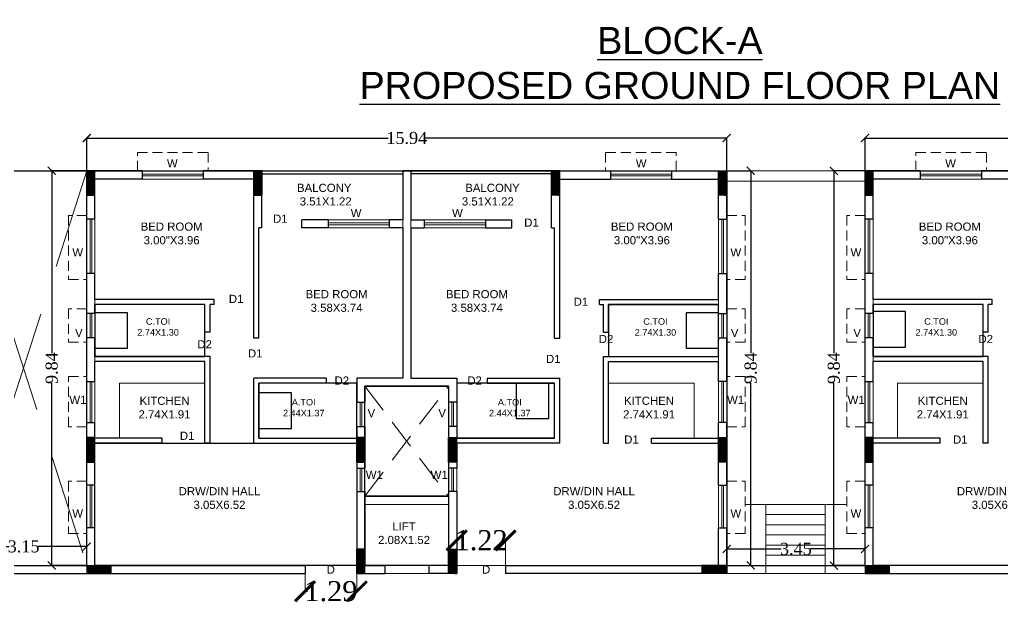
# Model space of a CAD drawing. Header units: metres. Extents: x 0 to 63445, y 32347 to 32804.
# Drawn here: x 63182.69 to 63207.17, y 32763.94 to 32778.59 of the extents above; entities that cross this region are included whole.
import ezdxf

# ---------------------------------------------------------------- set-up
doc = ezdxf.new("R2010")
doc.units = ezdxf.units.M
doc.header["$MEASUREMENT"] = 0
doc.header["$PDMODE"] = 34
doc.header["$PDSIZE"] = -10
for name, pattern in [('CONTINULUS', [0]), ('DASHED', [0.75, 0.5, -0.25]), ('DASHED2', [0.375, 0.25, -0.125])]:
    doc.linetypes.add(name, pattern=pattern)
doc.layers.get('0').update_dxf_attribs({"lineweight": 25})
doc.layers.add('BLK_1_FLR_1_BATH', color=3, linetype='Continuous', plot=False)
doc.layers.add('BLK_1_FLR_1_WATER_CLOSET', color=2, linetype='Continuous', plot=False)
for name, color, linetype, lineweight in [('BLK_1_FLR_1_BLT_UP_AREA', 14, 'DASHED', 9), ('BLK_1_FLR_1_BLT_UP_AREA_DEDUCT', 41, 'DASHED', 9), ('BLK_1_FLR_1_EXIT_WIDTH_DOOR', 7, 'Continuous', 0), ('BLK_1_FLR_1_LIFT_1', 1, 'DASHED', 9), ('BLK_1_FLR_1_UNITFA', 7, 'Continuous', 0), ('COLUMN', 1, 'Continuous', 30), ('DIM', 56, 'Continuous', 20), ('elev', 252, 'Continuous', 20), ('hatch', 251, 'Continuous', 20), ('STEPS', 114, 'Continuous', 20), ('TEXT-2', 65, 'Continuous', 18), ('wall', 7, 'Continuous', 30), ('window', 154, 'Continuous', 9)]:
    doc.layers.add(name, color=color, linetype=linetype, lineweight=lineweight)
doc.layers.add('BLK_1_FLR_1_CARPET_AREA', color=25, linetype='Continuous')
doc.layers.add('text', color=65, linetype='Continuous')
doc.styles.add('AutoDCRFont', font='arial.ttf')
doc.styles.get("Standard").update_dxf_attribs({"font": 'arial.ttf', "height": 0.4})
doc.styles.add('TNR', font='times.ttf', dxfattribs={"height": 0.5})
doc.dimstyles.new('ARCHANA', dxfattribs={"dimscale": 0, "dimtxt": 0.5, "dimasz": 0.5, "dimexe": 0, "dimexo": 0, "dimgap": 0, "dimtad": 0, "dimzin": 0, "dimdsep": 46, "dimtxsty": 'TNR', "dimblk": 'ARCHTICK', "dimcen": 0.09, "dimclrd": 36, "dimclre": 36, "dimclrt": 7, "dimadec": 0, "dimazin": 0, "dimtfac": 1, "dimtofl": 0, "dimtmove": 0, "dimatfit": 3, "dimldrblk": 'ARCHTICK', "dimfxl": 1, "dimfrac": 2, "dimtolj": 1, "dimtzin": 0, "dimlwd": -1, "dimlwe": -1, "dimarcsym": 0})

# ---------------------------------------------------------------- blocks, each defined once
blk = doc.blocks.new('A$C7D115503')
at = {"layer": 'COLUMN', "ltscale": 3}
h = blk.add_hatch(dxfattribs=at)
h.set_pattern_fill('ANSI31', color=256, style=0)
h.paths.add_polyline_path([(-14.36, -11.59), (-6.36, -11.59), (-6.36, 12.41), (-14.36, 12.41)])
at = {"layer": 'COLUMN', "ltscale": 0.05}
for p, q in [((-14.36, 12.41), (-6.36, 12.41)), ((-14.36, 12.41), (-14.36, -11.59)), ((-6.36, 12.41), (-6.36, -11.59)), ((-6.36, -11.59), (-14.36, -11.59))]:
    blk.add_line(p, q, dxfattribs=at)
blk = doc.blocks.new('_ArchTick')
at = {"color": 0, "linetype": 'ByBlock', "const_width": 0.15}
blk.add_lwpolyline([(-0.5, -0.5), (0.5, 0.5)], dxfattribs=at)
blk = doc.blocks.new('*D253')
at = {"layer": 'Defpoints', "color": 0, "ltscale": 0.5, "transparency": 16777216}
for p in [(63184.36, 32765.459), (63181.212, 32764.985), (63184.36, 32764.985)]:
    blk.add_point(p, dxfattribs=at)
at = {"layer": 'wall', "color": 36, "ltscale": 0.5, "transparency": 16777216}
for p, q in [((63181.212, 32764.985), (63181.212, 32765.459)), ((63181.212, 32765.459), (63182.422, 32765.459)), ((63184.36, 32765.459), (63183.15, 32765.459)), ((63184.36, 32764.985), (63184.36, 32765.459))]:
    blk.add_line(p, q, dxfattribs=at)
at = {"layer": 'wall', "color": 36, "ltscale": 0.5, "transparency": 16777216, "xscale": 0.2, "yscale": 0.2, "zscale": 0.2, "rotation": 180}
blk.add_blockref('_ArchTick', (63181.212, 32765.459), dxfattribs=at)
at = {"layer": 'wall', "color": 36, "ltscale": 0.5, "transparency": 16777216, "xscale": 0.2, "yscale": 0.2, "zscale": 0.2}
blk.add_blockref('_ArchTick', (63184.36, 32765.459), dxfattribs=at)
at = {"layer": 'wall', "color": 7, "ltscale": 0.5, "transparency": 16777216, "insert": (63182.786, 32765.459), "char_height": 0.5, "attachment_point": 5, "style": 'TNR'}
blk.add_mtext('\\A1;{\\H0.6x;3.15}', dxfattribs=at)
blk = doc.blocks.new('*D254')
at = {"layer": 'Defpoints', "color": 0, "ltscale": 0.5, "transparency": 16777216}
for p in [(63183.487, 32774.824), (63184.36, 32774.824), (63184.36, 32764.985)]:
    blk.add_point(p, dxfattribs=at)
at = {"layer": 'wall', "color": 36, "ltscale": 0.5, "transparency": 16777216}
for p, q in [((63184.36, 32774.824), (63183.487, 32774.824)), ((63183.487, 32774.824), (63183.487, 32770.276)), ((63183.487, 32764.985), (63183.487, 32769.533)), ((63184.36, 32764.985), (63183.487, 32764.985))]:
    blk.add_line(p, q, dxfattribs=at)
at = {"layer": 'wall', "color": 36, "ltscale": 0.5, "transparency": 16777216, "xscale": 0.2, "yscale": 0.2, "zscale": 0.2}
for p, rotation in [((63183.487, 32774.824), 90), ((63183.487, 32764.985), 270)]:
    blk.add_blockref('_ArchTick', p, dxfattribs=dict(at, rotation=rotation))
at = {"layer": 'wall', "color": 7, "ltscale": 0.5, "transparency": 16777216, "insert": (63183.487, 32769.905), "char_height": 0.5, "attachment_point": 5, "rotation": 90, "style": 'TNR'}
blk.add_mtext('\\A1;{\\H0.6x;9.84}', dxfattribs=at)
blk = doc.blocks.new('*D255')
at = {"layer": 'Defpoints', "color": 0, "ltscale": 0.5, "transparency": 16777216}
for p in [(63200.304, 32774.823), (63200.304, 32764.985), (63200.902, 32764.985)]:
    blk.add_point(p, dxfattribs=at)
at = {"layer": 'wall', "color": 36, "ltscale": 0.5, "transparency": 16777216}
for p, q in [((63200.304, 32774.823), (63200.902, 32774.823)), ((63200.902, 32774.823), (63200.902, 32770.275)), ((63200.902, 32764.985), (63200.902, 32769.533)), ((63200.304, 32764.985), (63200.902, 32764.985))]:
    blk.add_line(p, q, dxfattribs=at)
at = {"layer": 'wall', "color": 36, "ltscale": 0.5, "transparency": 16777216, "xscale": 0.2, "yscale": 0.2, "zscale": 0.2}
for p, rotation in [((63200.902, 32774.823), 90), ((63200.902, 32764.985), 270)]:
    blk.add_blockref('_ArchTick', p, dxfattribs=dict(at, rotation=rotation))
at = {"layer": 'wall', "color": 7, "ltscale": 0.5, "transparency": 16777216, "insert": (63200.902, 32769.904), "char_height": 0.5, "attachment_point": 5, "rotation": 90, "style": 'TNR'}
blk.add_mtext('\\A1;{\\H0.6x;9.84}', dxfattribs=at)
blk = doc.blocks.new('*D256')
at = {"layer": 'Defpoints', "color": 0, "ltscale": 0.5, "transparency": 16777216}
for p in [(63200.304, 32765.397), (63200.304, 32764.985), (63203.75, 32764.985)]:
    blk.add_point(p, dxfattribs=at)
at = {"layer": 'wall', "color": 36, "ltscale": 0.5, "transparency": 16777216}
for p, q in [((63200.304, 32764.985), (63200.304, 32765.397)), ((63200.304, 32765.397), (63201.663, 32765.397)), ((63203.75, 32765.397), (63202.391, 32765.397)), ((63203.75, 32764.985), (63203.75, 32765.397))]:
    blk.add_line(p, q, dxfattribs=at)
at = {"layer": 'wall', "color": 36, "ltscale": 0.5, "transparency": 16777216, "xscale": 0.2, "yscale": 0.2, "zscale": 0.2, "rotation": 180}
blk.add_blockref('_ArchTick', (63200.304, 32765.397), dxfattribs=at)
at = {"layer": 'wall', "color": 36, "ltscale": 0.5, "transparency": 16777216, "xscale": 0.2, "yscale": 0.2, "zscale": 0.2}
blk.add_blockref('_ArchTick', (63203.75, 32765.397), dxfattribs=at)
at = {"layer": 'wall', "color": 7, "ltscale": 0.5, "transparency": 16777216, "insert": (63202.027, 32765.397), "char_height": 0.5, "attachment_point": 5, "style": 'TNR'}
blk.add_mtext('\\A1;{\\H0.6x;3.45}', dxfattribs=at)
blk = doc.blocks.new('*D257')
at = {"layer": 'Defpoints', "color": 0, "ltscale": 0.5, "transparency": 16777216}
for p in [(63202.973, 32774.823), (63203.75, 32774.823), (63203.75, 32764.985)]:
    blk.add_point(p, dxfattribs=at)
at = {"layer": 'wall', "color": 36, "ltscale": 0.5, "transparency": 16777216}
for p, q in [((63203.75, 32774.823), (63202.973, 32774.823)), ((63202.973, 32774.823), (63202.973, 32770.275)), ((63202.973, 32764.985), (63202.973, 32769.533)), ((63203.75, 32764.985), (63202.973, 32764.985))]:
    blk.add_line(p, q, dxfattribs=at)
at = {"layer": 'wall', "color": 36, "ltscale": 0.5, "transparency": 16777216, "xscale": 0.2, "yscale": 0.2, "zscale": 0.2}
for p, rotation in [((63202.973, 32774.823), 90), ((63202.973, 32764.985), 270)]:
    blk.add_blockref('_ArchTick', p, dxfattribs=dict(at, rotation=rotation))
at = {"layer": 'wall', "color": 7, "ltscale": 0.5, "transparency": 16777216, "insert": (63202.973, 32769.904), "char_height": 0.5, "attachment_point": 5, "rotation": 90, "style": 'TNR'}
blk.add_mtext('\\A1;{\\H0.6x;9.84}', dxfattribs=at)
blk = doc.blocks.new('*D258')
at = {"layer": 'Defpoints', "color": 0, "ltscale": 0.5, "transparency": 16777216}
for p in [(63219.694, 32775.641), (63203.75, 32774.823), (63219.694, 32774.823)]:
    blk.add_point(p, dxfattribs=at)
at = {"layer": 'wall', "color": 36, "ltscale": 0.5, "transparency": 16777216}
for p, q in [((63203.75, 32774.823), (63203.75, 32775.641)), ((63203.75, 32775.641), (63211.257, 32775.641)), ((63219.694, 32775.641), (63212.187, 32775.641)), ((63219.694, 32774.823), (63219.694, 32775.641))]:
    blk.add_line(p, q, dxfattribs=at)
at = {"layer": 'wall', "color": 36, "ltscale": 0.5, "transparency": 16777216, "xscale": 0.2, "yscale": 0.2, "zscale": 0.2, "rotation": 180}
blk.add_blockref('_ArchTick', (63203.75, 32775.641), dxfattribs=at)
at = {"layer": 'wall', "color": 36, "ltscale": 0.5, "transparency": 16777216, "xscale": 0.2, "yscale": 0.2, "zscale": 0.2}
blk.add_blockref('_ArchTick', (63219.694, 32775.641), dxfattribs=at)
at = {"layer": 'wall', "color": 7, "ltscale": 0.5, "transparency": 16777216, "insert": (63211.722, 32775.641), "char_height": 0.5, "attachment_point": 5, "style": 'TNR'}
blk.add_mtext('\\A1;{\\H0.6x;15.94}', dxfattribs=at)
blk = doc.blocks.new('*D246')
at = {"layer": 'Defpoints', "color": 0, "ltscale": 0.5, "transparency": 16777216}
for p in [(63184.36, 32775.641), (63184.36, 32774.823), (63200.304, 32774.823)]:
    blk.add_point(p, dxfattribs=at)
at = {"layer": 'wall', "color": 36, "ltscale": 0.5, "transparency": 16777216}
for p, q in [((63184.36, 32774.823), (63184.36, 32775.641)), ((63184.36, 32775.641), (63191.867, 32775.641)), ((63200.304, 32775.641), (63192.797, 32775.641)), ((63200.304, 32774.823), (63200.304, 32775.641))]:
    blk.add_line(p, q, dxfattribs=at)
at = {"layer": 'wall', "color": 36, "ltscale": 0.5, "transparency": 16777216, "xscale": 0.2, "yscale": 0.2, "zscale": 0.2, "rotation": 180}
blk.add_blockref('_ArchTick', (63184.36, 32775.641), dxfattribs=at)
at = {"layer": 'wall', "color": 36, "ltscale": 0.5, "transparency": 16777216, "xscale": 0.2, "yscale": 0.2, "zscale": 0.2}
blk.add_blockref('_ArchTick', (63200.304, 32775.641), dxfattribs=at)
at = {"layer": 'wall', "color": 7, "ltscale": 0.5, "transparency": 16777216, "insert": (63192.332, 32775.641), "char_height": 0.5, "attachment_point": 5, "style": 'TNR'}
blk.add_mtext('\\A1;{\\H0.6x;15.94}', dxfattribs=at)
blk = doc.blocks.new('*D487')
at = {"layer": 'Defpoints', "color": 0, "ltscale": 3, "transparency": 16777216}
for p in [(0.832, 32781.665), (63266.619, 32781.665), (0, 32768.914)]:
    blk.add_point(p, dxfattribs=at)
at = {"layer": 'DIM', "ltscale": 3, "transparency": 16777216}
for p, q in [((5.832, 32781.665), (0.832, 32781.665)), ((0.832, 32781.665), (0.832, 32775.684)), ((0.832, 32768.914), (0.832, 32774.895)), ((0, 32768.914), (0.832, 32768.914))]:
    blk.add_line(p, q, dxfattribs=at)
at = {"layer": 'DIM', "ltscale": 3, "transparency": 16777216, "xscale": 0.05, "yscale": 0.05, "zscale": 0.05}
for p, rotation in [((0.832, 32781.665), 90), ((0.832, 32768.914), 270)]:
    blk.add_blockref('_ArchTick', p, dxfattribs=dict(at, rotation=rotation))
at = {"layer": 'DIM', "color": 7, "ltscale": 3, "transparency": 16777216, "insert": (0.832, 32775.289), "char_height": 0.4, "attachment_point": 5, "rotation": 90}
blk.add_mtext('\\A1;{\\H0.6x;12.75}', dxfattribs=at)
blk = doc.blocks.new('*D549')
at = {"layer": 'BLK_1_FLR_1_EXIT_WIDTH_DOOR', "color": 36, "ltscale": 0.5, "transparency": 16777216}
for p, q in [((63189.799, 32764.782), (63189.799, 32764.341)), ((63191.088, 32764.782), (63191.088, 32764.341)), ((63189.799, 32764.341), (63189.857, 32764.341)), ((63191.088, 32764.341), (63191.03, 32764.341))]:
    blk.add_line(p, q, dxfattribs=at)
at = {"layer": 'Defpoints', "color": 0, "ltscale": 0.5, "transparency": 16777216}
for p in [(63189.799, 32764.782), (63191.088, 32764.782), (63191.088, 32764.341)]:
    blk.add_point(p, dxfattribs=at)
at = {"layer": 'BLK_1_FLR_1_EXIT_WIDTH_DOOR', "color": 36, "ltscale": 0.5, "transparency": 16777216, "xscale": 0.5, "yscale": 0.5, "zscale": 0.5, "rotation": 180}
blk.add_blockref('_ArchTick', (63189.799, 32764.341), dxfattribs=at)
at = {"layer": 'BLK_1_FLR_1_EXIT_WIDTH_DOOR', "color": 36, "ltscale": 0.5, "transparency": 16777216, "xscale": 0.5, "yscale": 0.5, "zscale": 0.5}
blk.add_blockref('_ArchTick', (63191.088, 32764.341), dxfattribs=at)
at = {"layer": 'BLK_1_FLR_1_EXIT_WIDTH_DOOR', "color": 7, "ltscale": 0.5, "transparency": 16777216, "insert": (63190.443, 32764.341), "char_height": 0.5, "attachment_point": 5, "style": 'TNR'}
blk.add_mtext('\\A1;1.29', dxfattribs=at)
blk = doc.blocks.new('*D550')
at = {"layer": 'BLK_1_FLR_1_EXIT_WIDTH_DOOR', "color": 36, "ltscale": 0.5, "transparency": 16777216}
for p, q in [((63193.577, 32764.782), (63193.577, 32765.611)), ((63193.577, 32765.611), (63193.597, 32765.611)), ((63194.792, 32765.611), (63194.772, 32765.611)), ((63194.792, 32764.782), (63194.792, 32765.611))]:
    blk.add_line(p, q, dxfattribs=at)
at = {"layer": 'Defpoints', "color": 0, "ltscale": 0.5, "transparency": 16777216}
for p in [(63194.792, 32765.611), (63193.577, 32764.782), (63194.792, 32764.782)]:
    blk.add_point(p, dxfattribs=at)
at = {"layer": 'BLK_1_FLR_1_EXIT_WIDTH_DOOR', "color": 36, "ltscale": 0.5, "transparency": 16777216, "xscale": 0.5, "yscale": 0.5, "zscale": 0.5, "rotation": 180}
blk.add_blockref('_ArchTick', (63193.577, 32765.611), dxfattribs=at)
at = {"layer": 'BLK_1_FLR_1_EXIT_WIDTH_DOOR', "color": 36, "ltscale": 0.5, "transparency": 16777216, "xscale": 0.5, "yscale": 0.5, "zscale": 0.5}
blk.add_blockref('_ArchTick', (63194.792, 32765.611), dxfattribs=at)
at = {"layer": 'BLK_1_FLR_1_EXIT_WIDTH_DOOR', "color": 7, "ltscale": 0.5, "transparency": 16777216, "insert": (63194.184, 32765.611), "char_height": 0.5, "attachment_point": 5, "style": 'TNR'}
blk.add_mtext('\\A1;1.22', dxfattribs=at)

msp = doc.modelspace()

# ---------------------------------------------------------------- linework, layer by layer
at = {"layer": 'BLK_1_FLR_1_BATH', "color": 3}
for points in [[(63187.3028, 32771.4902), (63184.5633, 32771.4902), (63184.5633, 32770.1936), (63187.3028, 32770.1936)], [(63200.101, 32771.4902), (63197.3615, 32771.4902), (63197.3615, 32770.1936), (63200.101, 32770.1936)], [(63206.6926, 32771.4902), (63203.9532, 32771.4902), (63203.9532, 32770.1936), (63206.6926, 32770.1936)], [(63191.0875, 32769.532), (63188.649, 32769.532), (63188.649, 32768.1603), (63191.0875, 32768.1603)], [(63196.0152, 32769.532), (63193.5767, 32769.532), (63193.5767, 32768.1603), (63196.0152, 32768.1603)]]:
    msp.add_lwpolyline(points, close=True, dxfattribs=at)
at = {"layer": 'BLK_1_FLR_1_BLT_UP_AREA', "color": 14, "linetype": 'CONTINULUS', "ltscale": 0.05}
msp.add_lwpolyline([(63233.1569, 32774.8239), (63170.8973, 32774.8239), (63170.8973, 32773.2151), (63170.2876, 32773.2151), (63170.2876, 32771.3651), (63169.778, 32771.3651), (63169.778, 32771.3651), (63169.778, 32764.9344), (63170.8973, 32764.9344), (63170.8973, 32762.496), (63169.778, 32762.496), (63169.778, 32756.0653), (63170.2876, 32756.0653), (63170.2876, 32754.2153), (63170.8973, 32754.2153), (63170.8973, 32752.6065), (63233.1569, 32752.6065)], dxfattribs=at)
at = {"layer": 'BLK_1_FLR_1_BLT_UP_AREA_DEDUCT', "color": 14, "linetype": 'Continuous'}
for points in [[(63184.3601, 32764.782), (63181.2116, 32764.782), (63181.2116, 32774.8239), (63184.3601, 32774.8239)], [(63203.7499, 32764.782), (63200.3042, 32764.782), (63200.3042, 32774.8239), (63203.7499, 32774.8239)], [(63193.3736, 32769.4558), (63191.2907, 32769.4558), (63191.2907, 32766.7125), (63193.3736, 32766.7125)], [(63191.2907, 32766.5025), (63193.3736, 32766.5025), (63193.3736, 32764.9852), (63191.2907, 32764.9852)]]:
    msp.add_lwpolyline(points, close=True, dxfattribs=at)
at = {"layer": 'BLK_1_FLR_1_CARPET_AREA', "color": 14}
msp.add_lwpolyline([(63184.5633, 32768.0333), (63191.0875, 32768.0333), (63191.0875, 32764.9852), (63184.5633, 32764.9852)], close=True, dxfattribs=at)
at = {"layer": 'BLK_1_FLR_1_LIFT_1', "color": 1, "linetype": 'CONTINULUS', "ltscale": 0.05}
msp.add_lwpolyline([(63193.3736, 32766.5025), (63191.2907, 32766.5025), (63191.2907, 32764.9852), (63193.3736, 32764.9852)], close=True, dxfattribs=at)
at = {"layer": 'BLK_1_FLR_1_UNITFA', "color": 3, "ltscale": 0.5}
for points in [[(63192.2305, 32774.7466), (63192.2305, 32769.659), (63191.0875, 32769.659), (63191.0875, 32764.9852), (63184.5633, 32764.9852), (63184.5633, 32774.6196), (63188.5982, 32774.6196), (63188.5982, 32774.7466), (63192.2305, 32774.7466)], [(63192.4338, 32774.7466), (63192.4338, 32769.659), (63193.5768, 32769.659), (63193.5768, 32764.9852), (63200.101, 32764.9852), (63200.101, 32774.6196), (63196.0661, 32774.6196), (63196.0661, 32774.7466), (63192.4338, 32774.7466)], [(63211.6204, 32774.7466), (63211.6204, 32769.659), (63210.4773, 32769.659), (63210.4773, 32764.9852), (63203.9532, 32764.9852), (63203.9532, 32774.6196), (63207.9881, 32774.6196), (63207.9881, 32774.7466), (63211.6204, 32774.7466)]]:
    msp.add_lwpolyline(points, close=True, dxfattribs=at)
at = {"layer": 'BLK_1_FLR_1_WATER_CLOSET', "color": 3}
for points in [[(63185.372, 32771.2844), (63184.5633, 32771.2844), (63184.5633, 32770.3994), (63185.372, 32770.3994)], [(63200.101, 32771.2844), (63199.2923, 32771.2844), (63199.2923, 32770.3994), (63200.101, 32770.3994)], [(63204.7619, 32771.316), (63203.9532, 32771.316), (63203.9532, 32770.431), (63204.7619, 32770.431)], [(63195.8683, 32769.532), (63195.0596, 32769.532), (63195.0596, 32768.647), (63195.8683, 32768.647)], [(63189.4577, 32769.2886), (63188.649, 32769.2886), (63188.649, 32768.4037), (63189.4577, 32768.4037)]]:
    msp.add_lwpolyline(points, close=True, dxfattribs=at)
at = {"layer": 'elev', "ltscale": 0.05}
for p, q in [((63185.1729, 32768.1603), (63185.1729, 32769.532)), ((63187.3028, 32769.532), (63185.1729, 32769.532)), ((63197.3615, 32769.532), (63199.4914, 32769.532)), ((63199.4914, 32768.1603), (63199.4914, 32769.532)), ((63204.5628, 32768.1603), (63204.5628, 32769.532)), ((63206.6926, 32769.532), (63204.5628, 32769.532))]:
    msp.add_line(p, q, dxfattribs=at)
at = {"layer": 'elev', "linetype": 'DASHED2', "ltscale": 3}
for p, q in [((63191.2907, 32769.4558), (63193.3736, 32766.7125)), ((63191.2907, 32766.7125), (63193.3736, 32769.4558))]:
    msp.add_line(p, q, dxfattribs=at)
at = {"layer": 'hatch', "linetype": 'DASHED2', "ltscale": 10}
for p, q in [((63181.2116, 32774.8239), (63184.3601, 32764.9852)), ((63184.3601, 32774.8228), (63181.2116, 32764.9852))]:
    msp.add_line(p, q, dxfattribs=at)
at = {"layer": 'hatch'}
for p, q in [((63191.786, 32764.9852), (63193.0053, 32764.9852)), ((63191.786, 32764.782), (63193.0053, 32764.782))]:
    msp.add_line(p, q, dxfattribs=at)
at = {"layer": 'STEPS'}
for p, q in [((63200.3042, 32774.8228), (63203.7499, 32774.8228)), ((63200.3042, 32774.5688), (63203.7499, 32774.5688)), ((63201.2745, 32766.5093), (63200.7614, 32766.5093)), ((63202.7542, 32766.5093), (63201.2745, 32766.5093)), ((63201.2745, 32764.782), (63201.2745, 32766.5093)), ((63202.7542, 32764.782), (63202.7542, 32766.5093)), ((63202.7542, 32766.5093), (63203.2927, 32766.5093)), ((63202.7542, 32766.2553), (63201.2745, 32766.2553)), ((63202.7542, 32766.0013), (63201.2745, 32766.0013)), ((63202.7542, 32765.7472), (63201.2745, 32765.7472)), ((63202.7542, 32765.4932), (63201.2745, 32765.4932)), ((63202.7542, 32765.2392), (63201.2745, 32765.2392)), ((63203.7499, 32764.9852), (63200.3042, 32764.9852)), ((63203.7499, 32764.782), (63200.3042, 32764.782))]:
    msp.add_line(p, q, dxfattribs=at)
at = {"layer": 'wall'}
for p, q in [((63181.2116, 32774.8239), (63184.3601, 32774.8239)), ((63191.2907, 32766.7125), (63193.3736, 32766.7125)), ((63191.2907, 32766.7125), (63193.3736, 32766.7125)), ((63181.2116, 32764.9852), (63189.7994, 32764.9852)), ((63191.2907, 32764.9852), (63191.786, 32764.9852)), ((63191.786, 32764.9852), (63191.786, 32764.782)), ((63193.3736, 32764.9852), (63192.8783, 32764.9852)), ((63192.8783, 32764.9852), (63192.8783, 32764.782)), ((63181.2116, 32764.782), (63189.7994, 32764.782)), ((63191.0875, 32764.782), (63191.786, 32764.782)), ((63193.5768, 32764.782), (63192.8783, 32764.782))]:
    msp.add_line(p, q, dxfattribs=at)
at = {"layer": 'wall', "ltscale": 0.05}
for p, q in [((63184.3601, 32773.6154), (63184.3601, 32774.8228)), ((63185.7358, 32774.8228), (63184.3601, 32774.8228)), ((63184.5633, 32773.6154), (63184.5633, 32774.6196)), ((63185.7358, 32774.6196), (63184.5633, 32774.6196)), ((63185.7358, 32774.6196), (63185.7358, 32774.6323)), ((63188.522, 32774.8228), (63187.2598, 32774.8228)), ((63188.522, 32774.6196), (63187.2598, 32774.6196)), ((63188.522, 32774.2132), (63188.522, 32774.8228)), ((63188.522, 32774.8228), (63192.2305, 32774.8228)), ((63188.5982, 32774.2132), (63188.5982, 32774.7466)), ((63188.5982, 32774.7466), (63192.2305, 32774.7466)), ((63192.2305, 32774.8228), (63192.2305, 32773.6036)), ((63192.2305, 32774.8228), (63192.4338, 32774.8228)), ((63192.2305, 32774.8228), (63192.2305, 32773.6036)), ((63192.4338, 32774.8228), (63192.2305, 32774.8228)), ((63192.4338, 32774.8228), (63192.2305, 32774.8228)), ((63192.2305, 32774.8228), (63192.4338, 32774.8228)), ((63192.4338, 32774.8228), (63192.4338, 32773.6036)), ((63196.1423, 32774.8228), (63192.4338, 32774.8228)), ((63192.4338, 32774.8228), (63192.4338, 32773.6036)), ((63196.0661, 32774.7466), (63192.4338, 32774.7466)), ((63196.0661, 32774.2132), (63196.0661, 32774.7466)), ((63196.1423, 32774.8228), (63197.4045, 32774.8228)), ((63196.1423, 32774.2132), (63196.1423, 32774.8228)), ((63196.1423, 32774.6196), (63197.4045, 32774.6196)), ((63198.9285, 32774.8228), (63200.3042, 32774.8228)), ((63198.9285, 32774.6196), (63198.9285, 32774.6323)), ((63198.9285, 32774.6196), (63200.101, 32774.6196)), ((63200.101, 32773.6154), (63200.101, 32774.6196)), ((63200.3042, 32773.6154), (63200.3042, 32774.8228)), ((63203.7499, 32773.6154), (63203.7499, 32774.8228)), ((63205.1256, 32774.8228), (63203.7499, 32774.8228)), ((63203.9532, 32773.6154), (63203.9532, 32774.6196)), ((63205.1256, 32774.6196), (63203.9532, 32774.6196)), ((63205.1256, 32774.6196), (63205.1256, 32774.6323)), ((63207.9119, 32774.8228), (63206.6496, 32774.8228)), ((63207.9119, 32774.6196), (63206.6496, 32774.6196)), ((63188.522, 32770.6496), (63188.522, 32774.2132)), ((63188.7252, 32773.4004), (63188.7252, 32774.2132)), ((63195.9391, 32773.4004), (63195.9391, 32774.2132)), ((63196.1423, 32770.6496), (63196.1423, 32774.2132)), ((63188.7252, 32773.4004), (63188.649, 32773.4004)), ((63188.649, 32770.6496), (63188.649, 32773.4004)), ((63190.3718, 32773.6036), (63189.7159, 32773.6036)), ((63189.7159, 32773.4004), (63189.7159, 32773.6036)), ((63190.3718, 32773.4004), (63189.7159, 32773.4004)), ((63192.2305, 32773.6036), (63191.8958, 32773.6036)), ((63192.2305, 32773.4004), (63191.8958, 32773.4004)), ((63192.2305, 32773.4004), (63192.2305, 32769.659)), ((63192.2305, 32773.4004), (63192.2305, 32769.659)), ((63192.4338, 32773.6036), (63192.7685, 32773.6036)), ((63192.4338, 32773.4004), (63192.7685, 32773.4004)), ((63192.4338, 32773.4004), (63192.4338, 32769.659)), ((63192.4338, 32773.4004), (63192.4338, 32769.659)), ((63194.2925, 32773.6036), (63194.9484, 32773.6036)), ((63194.2925, 32773.4004), (63194.9484, 32773.4004)), ((63194.9484, 32773.4004), (63194.9484, 32773.6036)), ((63195.9391, 32773.4004), (63196.0153, 32773.4004)), ((63196.0153, 32770.6496), (63196.0153, 32773.4004)), ((63184.3601, 32771.2683), (63184.3601, 32772.2617)), ((63184.5633, 32771.6172), (63184.5633, 32772.2617)), ((63200.101, 32771.6172), (63200.101, 32772.2617)), ((63200.3042, 32771.2683), (63200.3042, 32772.2617)), ((63203.7499, 32771.2683), (63203.7499, 32772.2617)), ((63203.9532, 32771.6172), (63203.9532, 32772.2617)), ((63187.4298, 32771.6172), (63184.5633, 32771.6172)), ((63187.5314, 32771.6172), (63184.5633, 32771.6172)), ((63184.5633, 32771.2683), (63184.5633, 32771.4902)), ((63187.3028, 32771.4902), (63184.5633, 32771.4902)), ((63187.3028, 32771.4902), (63184.5633, 32771.4902)), ((63187.3028, 32770.8032), (63187.3028, 32771.4902)), ((63187.5314, 32771.4902), (63187.4298, 32771.4902)), ((63187.4298, 32770.8032), (63187.4298, 32771.4902)), ((63187.5314, 32771.4902), (63187.5314, 32771.6172)), ((63197.1329, 32771.6172), (63200.101, 32771.6172)), ((63197.1329, 32771.4902), (63197.1329, 32771.6172)), ((63197.1329, 32771.4902), (63197.2345, 32771.4902)), ((63197.2345, 32771.6172), (63200.101, 32771.6172)), ((63197.2345, 32770.8032), (63197.2345, 32771.4902)), ((63197.3615, 32771.4902), (63200.101, 32771.4902)), ((63197.3615, 32771.4902), (63200.101, 32771.4902)), ((63197.3615, 32770.8032), (63197.3615, 32771.4902)), ((63200.101, 32771.2683), (63200.101, 32771.4902)), ((63206.8196, 32771.6172), (63203.9532, 32771.6172)), ((63206.9212, 32771.6172), (63203.9532, 32771.6172)), ((63203.9532, 32771.2683), (63203.9532, 32771.4902)), ((63206.6926, 32771.4902), (63203.9532, 32771.4902)), ((63206.6926, 32771.4902), (63203.9532, 32771.4902)), ((63206.6926, 32770.8032), (63206.6926, 32771.4902)), ((63206.9212, 32771.4902), (63206.8196, 32771.4902)), ((63206.8196, 32770.8032), (63206.8196, 32771.4902)), ((63206.9212, 32771.4902), (63206.9212, 32771.6172)), ((63187.4298, 32770.8032), (63187.3028, 32770.8032)), ((63197.2345, 32770.8032), (63197.3615, 32770.8032)), ((63206.8196, 32770.8032), (63206.6926, 32770.8032)), ((63184.3601, 32769.5698), (63184.3601, 32770.6586)), ((63184.5633, 32770.1936), (63184.5633, 32770.6586)), ((63188.649, 32770.6496), (63188.522, 32770.6496)), ((63188.649, 32770.6496), (63188.522, 32770.6496)), ((63196.0153, 32770.6496), (63196.1423, 32770.6496)), ((63196.0153, 32770.6496), (63196.1423, 32770.6496)), ((63200.101, 32770.1936), (63200.101, 32770.6586)), ((63200.3042, 32769.5698), (63200.3042, 32770.6586)), ((63203.7499, 32769.5698), (63203.7499, 32770.6586)), ((63203.9532, 32770.1936), (63203.9532, 32770.6586)), ((63187.4298, 32770.1936), (63184.5633, 32770.1936)), ((63184.5633, 32769.5698), (63184.5633, 32770.0666)), ((63187.3028, 32770.0666), (63184.5633, 32770.0666)), ((63187.3028, 32768.0333), (63187.3028, 32770.0666)), ((63187.4298, 32768.0333), (63187.4298, 32770.1936)), ((63197.2345, 32770.1936), (63200.101, 32770.1936)), ((63197.2345, 32768.0333), (63197.2345, 32770.1936)), ((63197.3615, 32770.0666), (63200.101, 32770.0666)), ((63197.3615, 32768.0333), (63197.3615, 32770.0666)), ((63200.101, 32769.5698), (63200.101, 32770.0666)), ((63206.8196, 32770.1936), (63203.9532, 32770.1936)), ((63203.9532, 32769.5698), (63203.9532, 32770.0666)), ((63206.6926, 32770.0666), (63203.9532, 32770.0666)), ((63206.6926, 32768.0333), (63206.6926, 32770.0666)), ((63206.8196, 32768.0333), (63206.8196, 32770.1936)), ((63190.3255, 32769.659), (63188.522, 32769.659)), ((63188.522, 32768.0333), (63188.522, 32769.659)), ((63190.3255, 32769.532), (63188.649, 32769.532)), ((63188.649, 32768.1603), (63188.649, 32769.532)), ((63190.3255, 32769.659), (63190.3255, 32769.532)), ((63192.2305, 32769.659), (63191.0875, 32769.659)), ((63191.0875, 32769.659), (63191.0875, 32769.0577)), ((63192.4338, 32769.659), (63193.5768, 32769.659)), ((63193.5768, 32769.659), (63193.5768, 32769.0577)), ((63194.3388, 32769.659), (63196.1423, 32769.659)), ((63194.3388, 32769.659), (63194.3388, 32769.532)), ((63194.3388, 32769.532), (63196.0153, 32769.532)), ((63196.0153, 32768.1603), (63196.0153, 32769.532)), ((63196.1423, 32768.0333), (63196.1423, 32769.659)), ((63193.3736, 32769.4558), (63191.2907, 32769.4558)), ((63191.2907, 32769.4558), (63191.2907, 32769.0577)), ((63193.3736, 32769.4558), (63193.3736, 32769.0577)), ((63184.3601, 32766.9901), (63184.3601, 32768.5538)), ((63184.5633, 32768.1603), (63184.5633, 32768.5538)), ((63200.101, 32768.1603), (63200.101, 32768.5538)), ((63200.3042, 32766.9901), (63200.3042, 32768.5538)), ((63203.7499, 32766.9901), (63203.7499, 32768.5538)), ((63203.9532, 32768.1603), (63203.9532, 32768.5538)), ((63191.0875, 32768.448), (63191.0875, 32768.1603)), ((63191.2907, 32768.448), (63191.2907, 32767.4151)), ((63193.3736, 32768.448), (63193.3736, 32767.4151)), ((63193.5768, 32768.448), (63193.5768, 32768.1603)), ((63186.236, 32768.1603), (63184.5633, 32768.1603)), ((63184.5633, 32766.9901), (63184.5633, 32768.0333)), ((63186.236, 32768.0333), (63184.5633, 32768.0333)), ((63186.236, 32768.0333), (63186.236, 32768.1603)), ((63187.4298, 32768.0333), (63187.3028, 32768.0333)), ((63188.522, 32768.0333), (63191.0875, 32768.0333)), ((63188.649, 32768.1603), (63191.0875, 32768.1603)), ((63191.0875, 32768.0333), (63191.0875, 32767.4151)), ((63196.0153, 32768.1603), (63193.5768, 32768.1603)), ((63196.1423, 32768.0333), (63193.5768, 32768.0333)), ((63193.5768, 32768.0333), (63193.5768, 32767.4151)), ((63197.2345, 32768.0333), (63197.3615, 32768.0333)), ((63198.4283, 32768.0333), (63198.4283, 32768.1603)), ((63198.4283, 32768.1603), (63200.101, 32768.1603)), ((63198.4283, 32768.0333), (63200.101, 32768.0333)), ((63200.101, 32766.9901), (63200.101, 32768.0333)), ((63205.6258, 32768.1603), (63203.9532, 32768.1603)), ((63203.9532, 32766.9901), (63203.9532, 32768.0333)), ((63205.6258, 32768.0333), (63203.9532, 32768.0333)), ((63205.6258, 32768.0333), (63205.6258, 32768.1603)), ((63206.8196, 32768.0333), (63206.6926, 32768.0333)), ((63191.0875, 32766.8308), (63191.0875, 32764.782)), ((63191.2907, 32766.8308), (63191.2907, 32766.7125)), ((63193.3736, 32766.8308), (63193.3736, 32766.7125)), ((63193.5768, 32766.8308), (63193.5768, 32764.782)), ((63191.2907, 32766.7125), (63191.2907, 32764.9852)), ((63193.3736, 32766.7125), (63193.3736, 32764.9852)), ((63184.3601, 32764.9852), (63184.3601, 32765.9232)), ((63184.5633, 32764.9852), (63184.5633, 32765.9232)), ((63200.101, 32764.9852), (63200.101, 32765.9232)), ((63200.3042, 32764.9852), (63200.3042, 32765.9232)), ((63203.7499, 32764.9852), (63203.7499, 32765.9232)), ((63203.9532, 32764.9852), (63203.9532, 32765.9232)), ((63189.7994, 32764.9852), (63184.5633, 32764.9852)), ((63189.7994, 32764.9852), (63189.7994, 32764.782)), ((63194.7922, 32764.9852), (63200.101, 32764.9852)), ((63194.7922, 32764.9852), (63194.7922, 32764.782)), ((63209.262, 32764.9852), (63203.9532, 32764.9852))]:
    msp.add_line(p, q, dxfattribs=at)
at = {"layer": 'wall', "ltscale": 3}
for p, q in [((63185.7358, 32774.8228), (63185.7358, 32774.6196)), ((63187.2598, 32774.8228), (63187.2598, 32774.6196)), ((63197.4045, 32774.8228), (63197.4045, 32774.6196)), ((63198.9285, 32774.8228), (63198.9285, 32774.6196)), ((63205.1256, 32774.8228), (63205.1256, 32774.6196)), ((63206.6496, 32774.8228), (63206.6496, 32774.6196)), ((63184.5633, 32773.6154), (63184.3601, 32773.6154)), ((63190.3718, 32773.6036), (63190.3718, 32773.4004)), ((63191.8958, 32773.6036), (63191.8958, 32773.4004)), ((63192.7685, 32773.6036), (63192.7685, 32773.4004)), ((63194.2925, 32773.6036), (63194.2925, 32773.4004)), ((63200.101, 32773.6154), (63200.3042, 32773.6154)), ((63203.9532, 32773.6154), (63203.7499, 32773.6154)), ((63184.5633, 32772.2617), (63184.3601, 32772.2617)), ((63200.101, 32772.2617), (63200.3042, 32772.2617)), ((63203.9532, 32772.2617), (63203.7499, 32772.2617)), ((63184.5633, 32771.2683), (63184.3601, 32771.2683)), ((63200.101, 32771.2683), (63200.3042, 32771.2683)), ((63203.9532, 32771.2683), (63203.7499, 32771.2683)), ((63184.5633, 32770.6586), (63184.3601, 32770.6586)), ((63200.101, 32770.6586), (63200.3042, 32770.6586)), ((63203.9532, 32770.6586), (63203.7499, 32770.6586)), ((63184.3601, 32769.5698), (63184.5633, 32769.5698)), ((63200.3042, 32769.5698), (63200.101, 32769.5698)), ((63203.7499, 32769.5698), (63203.9532, 32769.5698)), ((63191.0875, 32769.0577), (63191.2907, 32769.0577)), ((63193.5768, 32769.0577), (63193.3736, 32769.0577)), ((63184.3601, 32768.5538), (63184.5633, 32768.5538)), ((63200.3042, 32768.5538), (63200.101, 32768.5538)), ((63203.7499, 32768.5538), (63203.9532, 32768.5538)), ((63191.0875, 32768.448), (63191.2907, 32768.448)), ((63193.5768, 32768.448), (63193.3736, 32768.448)), ((63191.0875, 32767.4151), (63191.2907, 32767.4151)), ((63193.5768, 32767.4151), (63193.3736, 32767.4151)), ((63184.5633, 32766.9901), (63184.3601, 32766.9901)), ((63191.0875, 32766.8308), (63191.2907, 32766.8308)), ((63193.5768, 32766.8308), (63193.3736, 32766.8308)), ((63200.101, 32766.9901), (63200.3042, 32766.9901)), ((63203.9532, 32766.9901), (63203.7499, 32766.9901)), ((63184.5633, 32765.9232), (63184.3601, 32765.9232)), ((63200.101, 32765.9232), (63200.3042, 32765.9232)), ((63203.9532, 32765.9232), (63203.7499, 32765.9232))]:
    msp.add_line(p, q, dxfattribs=at)
at = {"layer": 'wall', "ltscale": 0.1}
for p, q in [((63184.5633, 32770.6586), (63184.5633, 32770.6009)), ((63200.101, 32770.6586), (63200.101, 32770.6009)), ((63203.9532, 32770.6586), (63203.9532, 32770.6009)), ((63191.0875, 32768.448), (63191.0875, 32768.3903)), ((63193.5768, 32768.448), (63193.5768, 32768.3903))]:
    msp.add_line(p, q, dxfattribs=at)
at = {"layer": 'wall', "ltscale": 0.5}
for p, q in [((63199.6946, 32764.782), (63194.7922, 32764.782)), ((63204.3596, 32764.782), (63209.262, 32764.782))]:
    msp.add_line(p, q, dxfattribs=at)
msp.add_lwpolyline([(63181.2116, 32764.9852), (63184.3601, 32764.9852), (63184.3601, 32774.8239), (63200.3042, 32774.8239), (63200.3042, 32764.9852), (63203.7499, 32764.9852), (63203.7499, 32774.8228), (63219.694, 32774.8239)], dxfattribs=at)
for points in [[(63191.2907, 32769.4558), (63193.3736, 32769.4558), (63193.3736, 32766.7125), (63191.2907, 32766.7125)], [(63191.2907, 32766.7125), (63193.3736, 32766.7125), (63193.3736, 32764.9852), (63191.2907, 32764.9852)]]:
    msp.add_lwpolyline(points, close=True, dxfattribs=at)
at = {"layer": 'window'}
for p, q in [((63187.2598, 32774.8228), (63185.7367, 32774.8228)), ((63187.2598, 32774.7429), (63185.7367, 32774.7429)), ((63187.2598, 32774.6996), (63185.7367, 32774.6996)), ((63187.2598, 32774.6196), (63185.7367, 32774.6196)), ((63197.4045, 32774.8228), (63198.9276, 32774.8228)), ((63197.4045, 32774.7429), (63198.9276, 32774.7429)), ((63197.4045, 32774.6996), (63198.9276, 32774.6996)), ((63197.4045, 32774.6196), (63198.9276, 32774.6196)), ((63206.6496, 32774.8228), (63205.1265, 32774.8228)), ((63206.6496, 32774.7429), (63205.1265, 32774.7429)), ((63206.6496, 32774.6996), (63205.1265, 32774.6996)), ((63206.6496, 32774.6196), (63205.1265, 32774.6196)), ((63184.3601, 32772.2617), (63184.3601, 32773.6154)), ((63184.4401, 32772.2617), (63184.4401, 32773.6154)), ((63184.4834, 32772.2617), (63184.4834, 32773.6154)), ((63184.5633, 32772.2617), (63184.5633, 32773.6154)), ((63191.8958, 32773.6036), (63190.3718, 32773.6036)), ((63191.8958, 32773.5236), (63190.3727, 32773.5236)), ((63191.8958, 32773.4803), (63190.3727, 32773.4803)), ((63191.8958, 32773.4004), (63190.3727, 32773.4004)), ((63192.7685, 32773.6036), (63194.2925, 32773.6036)), ((63192.7685, 32773.5236), (63194.2916, 32773.5236)), ((63192.7685, 32773.4803), (63194.2916, 32773.4803)), ((63192.7685, 32773.4004), (63194.2916, 32773.4004)), ((63200.101, 32772.2617), (63200.101, 32773.6154)), ((63200.1809, 32772.2617), (63200.1809, 32773.6154)), ((63200.2243, 32772.2617), (63200.2243, 32773.6154)), ((63200.3042, 32772.2617), (63200.3042, 32773.6154)), ((63203.7499, 32772.2617), (63203.7499, 32773.6154)), ((63203.8299, 32772.2617), (63203.8299, 32773.6154)), ((63203.8732, 32772.2617), (63203.8732, 32773.6154)), ((63203.9532, 32772.2617), (63203.9532, 32773.6154)), ((63184.3601, 32771.2673), (63184.3601, 32771.2683)), ((63184.3601, 32770.6586), (63184.3602, 32771.2683)), ((63184.44, 32770.6586), (63184.4401, 32771.2683)), ((63184.44, 32771.2673), (63184.44, 32771.2683)), ((63184.4833, 32770.6586), (63184.4834, 32771.2683)), ((63184.4833, 32771.2673), (63184.4833, 32771.2683)), ((63184.5633, 32771.2673), (63184.5633, 32771.2683)), ((63184.5633, 32770.6586), (63184.5634, 32771.2683)), ((63200.101, 32770.6586), (63200.1009, 32771.2683)), ((63200.101, 32771.2673), (63200.101, 32771.2683)), ((63200.181, 32770.6586), (63200.1809, 32771.2683)), ((63200.181, 32771.2673), (63200.181, 32771.2683)), ((63200.2243, 32770.6586), (63200.2243, 32771.2683)), ((63200.2243, 32771.2673), (63200.2243, 32771.2683)), ((63200.3042, 32770.6586), (63200.3041, 32771.2683)), ((63200.3042, 32771.2673), (63200.3042, 32771.2683)), ((63203.7499, 32771.2673), (63203.7499, 32771.2683)), ((63203.7499, 32770.6586), (63203.75, 32771.2683)), ((63203.8298, 32770.6586), (63203.8299, 32771.2683)), ((63203.8298, 32771.2673), (63203.8298, 32771.2683)), ((63203.8732, 32770.6586), (63203.8732, 32771.2683)), ((63203.8732, 32771.2673), (63203.8732, 32771.2683)), ((63203.9532, 32771.2673), (63203.9532, 32771.2683)), ((63203.9532, 32770.6586), (63203.9532, 32771.2683)), ((63184.3601, 32769.5698), (63184.3601, 32768.5538)), ((63184.4401, 32769.5698), (63184.4401, 32768.5538)), ((63184.4834, 32769.5698), (63184.4834, 32768.5538)), ((63184.5633, 32769.5698), (63184.5633, 32768.5538)), ((63200.101, 32769.5698), (63200.101, 32768.5538)), ((63200.1809, 32769.5698), (63200.1809, 32768.5538)), ((63200.2242, 32769.5698), (63200.2242, 32768.5538)), ((63200.3042, 32769.5698), (63200.3042, 32768.5538)), ((63203.7499, 32769.5698), (63203.7499, 32768.5538)), ((63203.8299, 32769.5698), (63203.8299, 32768.5538)), ((63203.8732, 32769.5698), (63203.8732, 32768.5538)), ((63203.9532, 32769.5698), (63203.9532, 32768.5538)), ((63191.0875, 32769.0567), (63191.0875, 32769.0577)), ((63191.0875, 32768.448), (63191.0875, 32769.0567)), ((63191.1675, 32769.0567), (63191.1675, 32769.0577)), ((63191.1675, 32768.448), (63191.1675, 32769.0567)), ((63191.2108, 32769.0567), (63191.2108, 32769.0577)), ((63191.2108, 32768.448), (63191.2108, 32769.0567)), ((63191.2907, 32769.0567), (63191.2907, 32769.0577)), ((63191.2907, 32768.448), (63191.2907, 32769.0567)), ((63193.3736, 32769.0567), (63193.3736, 32769.0577)), ((63193.3736, 32768.448), (63193.3736, 32769.0567)), ((63193.4535, 32769.0567), (63193.4535, 32769.0577)), ((63193.4535, 32768.448), (63193.4535, 32769.0567)), ((63193.4968, 32769.0567), (63193.4968, 32769.0577)), ((63193.4968, 32768.448), (63193.4968, 32769.0567)), ((63193.5768, 32769.0567), (63193.5768, 32769.0577)), ((63193.5768, 32768.448), (63193.5768, 32769.0567)), ((63191.0875, 32768.448), (63191.0875, 32768.4481)), ((63193.5768, 32768.448), (63193.5768, 32768.4481)), ((63191.0875, 32766.8308), (63191.0875, 32767.4141)), ((63191.1675, 32766.8361), (63191.1675, 32767.4141)), ((63191.2108, 32766.8361), (63191.2108, 32767.4141)), ((63191.2907, 32766.8361), (63191.2907, 32767.4141)), ((63193.3736, 32766.8361), (63193.3736, 32767.4141)), ((63193.4535, 32766.8361), (63193.4535, 32767.4141)), ((63193.4968, 32766.8361), (63193.4968, 32767.4141)), ((63193.5768, 32766.8308), (63193.5768, 32767.4141)), ((63184.3601, 32765.9285), (63184.3601, 32766.9892)), ((63184.4401, 32765.9285), (63184.4401, 32766.9892)), ((63184.4834, 32765.9285), (63184.4834, 32766.9892)), ((63184.5633, 32765.9232), (63184.5633, 32766.9901)), ((63200.101, 32765.9232), (63200.101, 32766.9901)), ((63200.1809, 32765.9285), (63200.1809, 32766.9892)), ((63200.2242, 32765.9285), (63200.2243, 32766.9892)), ((63200.3042, 32765.9285), (63200.3042, 32766.9892)), ((63203.7499, 32765.9285), (63203.7499, 32766.9892)), ((63203.8299, 32765.9285), (63203.8299, 32766.9892)), ((63203.8732, 32765.9285), (63203.8732, 32766.9892)), ((63203.9532, 32765.9232), (63203.9532, 32766.9901))]:
    msp.add_line(p, q, dxfattribs=at)
at = {"layer": 'window', "color": 8, "linetype": 'DASHED2'}
for points in [[(63185.6215, 32774.8228), (63185.6215, 32775.28), (63187.3837, 32775.28), (63187.3837, 32774.8228)], [(63199.0428, 32774.8228), (63199.0428, 32775.28), (63197.2806, 32775.28), (63197.2806, 32774.8228)], [(63205.0114, 32774.8228), (63205.0114, 32775.28), (63206.7735, 32775.28), (63206.7735, 32774.8228)], [(63184.3601, 32773.7091), (63183.9029, 32773.7091), (63183.9029, 32772.1174), (63184.3601, 32772.1174)], [(63200.3042, 32773.7091), (63200.7614, 32773.7091), (63200.7614, 32772.1174), (63200.3042, 32772.1174)], [(63203.7499, 32773.7091), (63203.2927, 32773.7091), (63203.2927, 32772.1174), (63203.7499, 32772.1174)], [(63184.3601, 32771.3834), (63183.9029, 32771.3834), (63183.9029, 32770.5494), (63184.3601, 32770.5494)], [(63200.3042, 32771.3834), (63200.7614, 32771.3834), (63200.7614, 32770.5494), (63200.3042, 32770.5494)], [(63203.7499, 32771.3834), (63203.2927, 32771.3834), (63203.2927, 32770.5494), (63203.7499, 32770.5494)], [(63184.3601, 32768.4395), (63183.9029, 32768.4395), (63183.9029, 32769.6937), (63184.3601, 32769.6937)], [(63200.3042, 32768.4395), (63200.7614, 32768.4395), (63200.7614, 32769.6937), (63200.3042, 32769.6937)], [(63203.7499, 32768.4395), (63203.2927, 32768.4395), (63203.2927, 32769.6937), (63203.7499, 32769.6937)], [(63184.3601, 32767.0838), (63183.9029, 32767.0838), (63183.9029, 32765.7789), (63184.3601, 32765.7789)], [(63200.3042, 32767.0838), (63200.7614, 32767.0838), (63200.7614, 32765.7789), (63200.3042, 32765.7789)], [(63203.7499, 32767.0838), (63203.2927, 32767.0838), (63203.2927, 32765.7789), (63203.7499, 32765.7789)]]:
    msp.add_lwpolyline(points, dxfattribs=at)

# ---------------------------------------------------------------- block references
at = {"layer": 'COLUMN', "ltscale": 0.05, "yscale": 0.025400733691282, "zscale": 0.025400733691282}
for p, xscale, rotation in [((63184.7249, 32774.5285), -0.025400733691282, 180), ((63188.8869, 32774.5285), -0.025400733691282, 180), ((63195.7774, 32774.5285), 0.025400733691282, 180), ((63199.9394, 32774.5285), 0.025400733691282, 180), ((63204.1148, 32774.5285), -0.025400733691282, 180), ((63184.7249, 32767.8787), -0.025400733691282, 180), ((63191.4523, 32767.8787), -0.025400733691282, 180), ((63193.212, 32767.8787), 0.025400733691282, 180), ((63199.9394, 32767.8787), 0.025400733691282, 180), ((63204.1148, 32767.8787), -0.025400733691282, 180), ((63191.4523, 32765.0974), -0.025400733691282, 180), ((63193.212, 32765.0974), 0.025400733691282, 180), ((63184.6755, 32764.6204), -0.025400733691282, 90), ((63199.9888, 32764.6204), 0.025400733691282, 270), ((63204.0653, 32764.6204), -0.025400733691282, 90)]:
    msp.add_blockref('A$C7D115503', p, dxfattribs=dict(at, xscale=xscale, rotation=rotation))

# ---------------------------------------------------------------- texts
at = {"layer": 'text'}
for s, insert, char_height, width, attachment_point in [('\\pxqc;{\\LBLOCK-A\\PPROPOSED GROUND FLOOR PLAN}', (63211.333, 32776.6072), 0.672, 24.392229, 9), ('\\pxqc; BALCONY\\P\\pq*;3.51X1.22', (63190.9592, 32774.5019), 0.203206, 1.445887, 3), ('\\pxqc; BALCONY\\P\\pq*;3.51X1.22', (63193.7051, 32774.5019), 0.203206, 1.445887, 1), ('\\pxqc;D1', (63186.2483, 32773.5298), 0.20321, 5.867919, 7), ('\\pxqc;D1', (63192.5054, 32773.4313), 0.20321, 5.867919, 7), ('\\pxqc;BED ROOM\\P3.00"X3.96', (63183.6796, 32773.5341), 0.203206, 5.588511, 1), ('\\pxqc;BED ROOM\\P3.00"X3.96', (63200.9847, 32773.5341), 0.203206, 5.588511, 3), ('\\pxqc;BED ROOM\\P3.00"X3.96', (63203.0694, 32773.5341), 0.203206, 5.588511, 1), ('\\pxqc;D1', (63185.1477, 32771.5295), 0.20321, 5.867919, 7), ('\\pxqc;BED ROOM\\P3.58X3.74', (63187.7899, 32771.8511), 0.203206, 5.588511, 1), ('\\pxqc;BED ROOM\\P3.58X3.74', (63196.8744, 32771.8511), 0.203206, 5.588511, 3), ('\\pxqc;D1', (63193.7371, 32771.4591), 0.20321, 5.867919, 7), ('\\pxqc;C.TOI\\P2.74X1.30', (63183.9029, 32771.1493), 0.162565, 4.465728, 1), ('\\pxqc;C.TOI\\P2.74X1.30', (63200.7614, 32771.1493), 0.162565, 4.465728, 3), ('\\pxqc;C.TOI\\P2.74X1.30', (63203.2927, 32771.1493), 0.162565, 4.465728, 1), ('\\pxqc;D2', (63194.3632, 32770.53), 0.20321, 5.867919, 7), ('\\pxqc;D2', (63209.6909, 32770.53), 0.20321, 5.867919, 9), ('\\pxqc;D2', (63184.3601, 32770.3978), 0.20321, 5.867919, 7), ('\\pxqc;D1', (63185.6215, 32770.1704), 0.20321, 5.867919, 7), ('\\pxqc;D1', (63193.048, 32770.0332), 0.20321, 5.867919, 7), ('\\pxqc;D2', (63187.78, 32769.4945), 0.20321, 5.867919, 7), ('\\pxqc;D2', (63191.0875, 32769.4945), 0.20321, 5.867919, 7), ('\\pxqc;KITCHEN\\P2.74X1.91', (63183.5024, 32769.1935), 0.203206, 5.588511, 1), ('\\pxqc;A.TOI\\P2.44X1.37', (63187.5325, 32769.1375), 0.162565, 4.465728, 1), ('\\pxqc;A.TOI\\P2.44X1.37', (63197.1318, 32769.1375), 0.162565, 4.465728, 3), ('\\pxqc;KITCHEN\\P2.74X1.91', (63201.1619, 32769.1935), 0.203206, 5.588511, 3), ('\\pxqc;KITCHEN\\P2.74X1.91', (63202.8922, 32769.1935), 0.203206, 5.588511, 1), ('\\pxqc;D1', (63183.9262, 32768.1169), 0.20321, 5.867919, 7), ('\\pxqc;D1', (63194.9969, 32768.0231), 0.20321, 5.867919, 7), ('\\pxqc;D1', (63209.0572, 32768.0231), 0.20321, 5.867919, 9), ('\\pxqc;DRW/DIN HALL\\P3.05X6.52', (63184.8713, 32766.9385), 0.203206, 5.588511, 1), ('\\pxqc;DRW/DIN HALL\\P3.05X6.52', (63199.793, 32766.9385), 0.203206, 5.588511, 3), ('\\pxqc;DRW/DIN HALL\\P3.05X6.52', (63204.2611, 32766.9385), 0.203206, 5.588511, 1), ('\\pxqc;LIFT\\P2.08X1.52', (63189.4954, 32766.0621), 0.20321, 5.537709, 1), ('\\pxqc;D', (63187.5057, 32764.782), 0.20321, 5.867919, 7), ('\\pxqc;D', (63191.3754, 32764.782), 0.20321, 5.867919, 7)]:
    msp.add_mtext(s, dxfattribs=dict(at, insert=insert, char_height=char_height, width=width, attachment_point=attachment_point))
at = {"layer": 'TEXT-2', "width": 0.183842, "style": 'AutoDCRFont'}
for s, insert, char_height, attachment_point in [('W', (63186.6253, 32775.1126), 0.2032, 3), ('W', (63198.039, 32775.1126), 0.2032, 1), ('W', (63206.0151, 32775.1126), 0.2032, 3), ('W', (63191.2039, 32773.8738), 0.2032, 3), ('W', (63193.4604, 32773.8738), 0.2032, 1), ('W', (63184.2675, 32772.8918), 0.2032, 3), ('W', (63200.3968, 32772.8918), 0.2032, 1), ('W', (63203.6573, 32772.8918), 0.2032, 3), ('V', (63184.2576, 32770.8846), 0.2032, 3), ('V', (63200.4067, 32770.8846), 0.2032, 1), ('V', (63203.6474, 32770.8846), 0.2032, 3), ('W1', (63184.352, 32769.2162), 0.20321, 3), ('W1', (63200.3123, 32769.2162), 0.20321, 1), ('W1', (63203.7418, 32769.2162), 0.20321, 3), ('V', (63191.545, 32768.8833), 0.2032, 3), ('V', (63193.1193, 32768.8833), 0.2032, 1), ('W1', (63191.7366, 32767.3464), 0.20321, 3), ('W1', (63192.9277, 32767.3464), 0.20321, 1), ('W', (63184.2675, 32766.3837), 0.2032, 3), ('W', (63200.3968, 32766.3837), 0.2032, 1), ('W', (63203.6573, 32766.3837), 0.2032, 3)]:
    msp.add_mtext(s, dxfattribs=dict(at, insert=insert, char_height=char_height, attachment_point=attachment_point))

# ---------------------------------------------------------------- dimensions: what is measured, and where the dimension line sits
at = {"layer": 'BLK_1_FLR_1_EXIT_WIDTH_DOOR', "color": 1, "ltscale": 0.5}
for base, p1, p2, picture, middle in [((63194.7922, 32765.6105), (63193.5768, 32764.782), (63194.7922, 32764.782), '*D550', (63194.1845, 32765.6105)), ((63191.0875, 32764.3411), (63189.7994, 32764.782), (63191.0875, 32764.782), '*D549', (63190.4435, 32764.3411))]:
    dim = msp.add_linear_dim(base=base, p1=p1, p2=p2, dimstyle='ARCHANA', override={"dimscale": 1, "dimfxl": 6, "dimarcsym": 1}, dxfattribs=at)
    dim.commit()
    dim.dimension.update_dxf_attribs({"geometry": picture, "text_midpoint": middle})
at = {"layer": 'DIM', "ltscale": 3}
dim = msp.add_linear_dim(base=(0.8318, 32781.6651), p1=(0, 32768.9139), p2=(63266.6191, 32781.6651), angle=90, text='{\\H0.6x;<>}', dimstyle='ARCHANA', override={"dimscale": 1, "dimtxt": 0.278, "dimasz": 0.05, "dimtxsty": 'Standard', "dimclrd": 256, "dimclre": 256, "dimfxl": 5, "dimfxlon": 1, "dimarcsym": 1}, dxfattribs=at)
dim.commit()
dim.dimension.update_dxf_attribs({"geometry": '*D487', "text_midpoint": (0.8318, 32775.2895)})
at = {"layer": 'wall', "ltscale": 0.5}
for base, p1, p2, angle, picture, middle in [((63184.3601, 32775.641), (63200.3042, 32774.8228), (63184.3601, 32774.8228), 180, '*D246', (63192.3322, 32775.641)), ((63183.4875, 32774.8239), (63184.3601, 32764.9852), (63184.3601, 32774.8239), 90, '*D254', (63183.4875, 32769.9046)), ((63200.9019, 32764.9852), (63200.3042, 32774.8228), (63200.3042, 32764.9852), 90, '*D255', (63200.9019, 32769.904)), ((63202.9732, 32774.8228), (63203.7499, 32764.9852), (63203.7499, 32774.8228), 90, '*D257', (63202.9732, 32769.904))]:
    dim = msp.add_linear_dim(base=base, p1=p1, p2=p2, angle=angle, text='{\\H0.6x;<>}', dimstyle='ARCHANA', override={"dimscale": 1, "dimtxt": 0.3, "dimasz": 0.2, "dimfxl": 6, "dimarcsym": 1}, dxfattribs=at)
    dim.commit()
    dim.dimension.update_dxf_attribs({"geometry": picture, "text_midpoint": middle})
for base, p1, p2, picture, middle in [((63219.694, 32775.641), (63203.7499, 32774.8228), (63219.694, 32774.8228), '*D258', (63211.722, 32775.641)), ((63184.3601, 32765.4594), (63181.2116, 32764.9852), (63184.3601, 32764.9852), '*D253', (63182.7858, 32765.4594)), ((63200.3042, 32765.3965), (63203.7499, 32764.9852), (63200.3042, 32764.9852), '*D256', (63202.0271, 32765.3965))]:
    dim = msp.add_linear_dim(base=base, p1=p1, p2=p2, text='{\\H0.6x;<>}', dimstyle='ARCHANA', override={"dimscale": 1, "dimtxt": 0.3, "dimasz": 0.2, "dimfxl": 6, "dimarcsym": 1}, dxfattribs=at)
    dim.commit()
    dim.dimension.update_dxf_attribs({"geometry": picture, "text_midpoint": middle})

doc.saveas('drawing.dxf')
